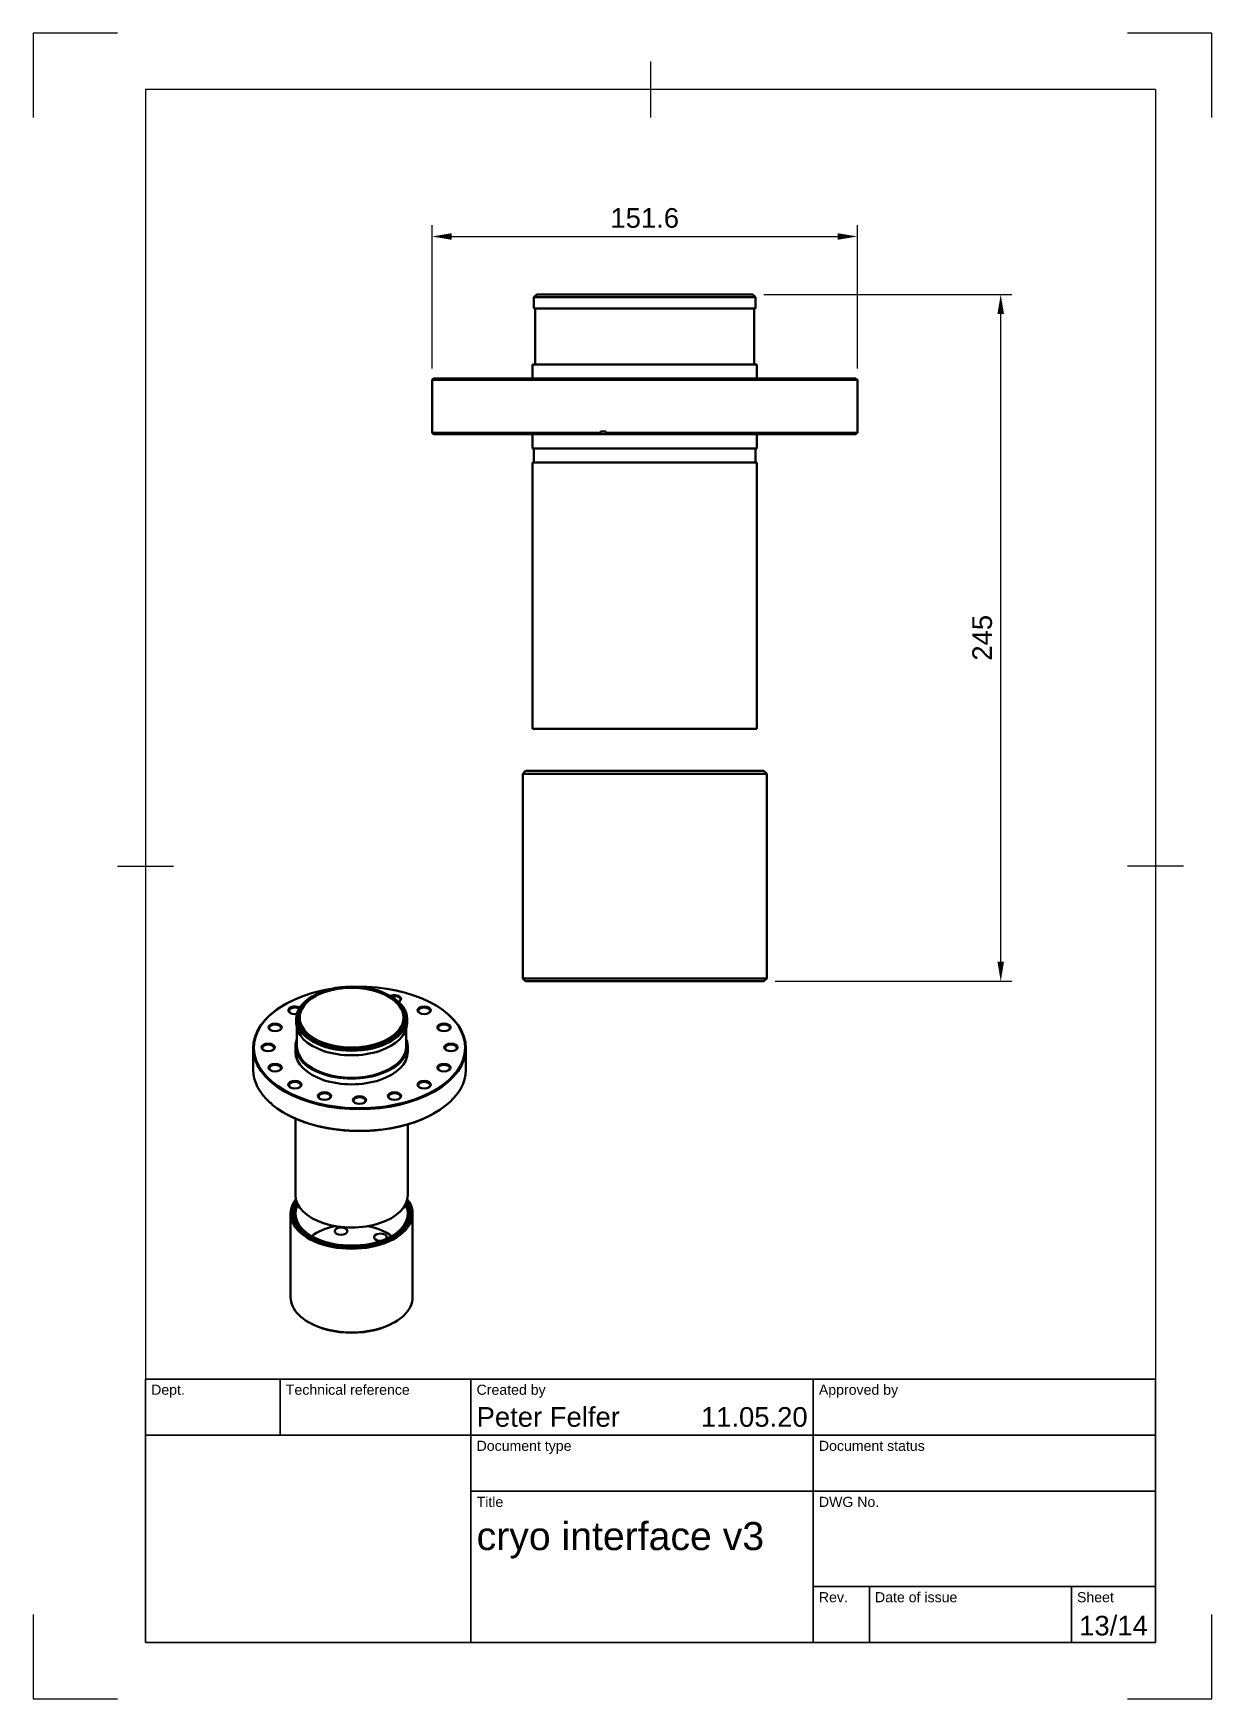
# Model space of a CAD drawing. Header units: millimetres. Extents: x 0 to 210, y 0 to 297.
import ezdxf
from ezdxf.enums import TextEntityAlignment as Align

# ---------------------------------------------------------------- set-up
doc = ezdxf.new("R2010")
doc.units = ezdxf.units.MM
doc.header["$LTSCALE"] = 0.75
for name, color, linetype, lineweight in [('Border', 7, 'Continuous', 25), ('FD_Dimensions', 7, 'Continuous', 25), ('TitleBlock', 7, 'Continuous', 35), ('Visible', 7, 'Continuous', 50)]:
    doc.layers.add(name, color=color, linetype=linetype, lineweight=lineweight)
doc.styles.add('FusionTitle', font='')
doc.styles.get("Standard").update_dxf_attribs({"font": 'arial.ttf'})
doc.styles.get('FusionTitle').set_extended_font_data('Arial Unicode MS')
doc.dimstyles.new('Dim-ISO-25', dxfattribs={"dimtxt": 3.5, "dimasz": 3.5, "dimexe": 2, "dimexo": 2, "dimgap": 1.5, "dimtad": 1, "dimzin": 12, "dimdsep": 46, "dimtxsty": 'Standard', "dimcen": 0, "dimazin": 3, "dimtp": 0.1, "dimtm": 0.1, "dimtfac": 0.714, "dimtmove": 0, "dimatfit": 3, "dimfxl": 1, "dimtzin": 12, "dimarcsym": 0})

# ---------------------------------------------------------------- blocks, each defined once
blk = doc.blocks.new('ISO_A4(P)_SHEET')
at = {"layer": 'Border'}
for p, q in [((15, 297), (0, 297)), ((0, 297), (0, 282)), ((210, 297), (195, 297)), ((210, 282), (210, 297)), ((110, 292), (110, 282)), ((200, 287), (20, 287)), ((20, 287), (20, 10)), ((200, 287), (200, 10)), ((15, 148.5), (25, 148.5)), ((205, 148.5), (195, 148.5)), ((0, 15), (0, 0)), ((210, 0), (210, 15)), ((20, 10), (200, 10)), ((0, 0), (15, 0)), ((195, 0), (210, 0))]:
    blk.add_line(p, q, dxfattribs=at)
blk = doc.blocks.new('ISO_TITLEBLOCK')
at = {"layer": 'TitleBlock'}
for p, q in [((0, 47), (-180, 47)), ((-180, 47), (-180, 0)), ((-156, 37), (-156, 47)), ((-122, 0), (-122, 47)), ((-61, 0), (-61, 47)), ((0, 0), (0, 47)), ((-180, 37), (0, 37)), ((-122, 27), (0, 27)), ((-61, 10), (0, 10)), ((-51, 0), (-51, 10)), ((-15, 0), (-15, 10)), ((-180, 0), (0, 0))]:
    blk.add_line(p, q, dxfattribs=at)
at = {"layer": 'TitleBlock', "style": 'FusionTitle'}
for s, p in [('Dept.', (-179, 46)), ('Technical reference', (-155, 46)), ('Created by', (-121, 46)), ('Approved by', (-60, 46)), ('Document type', (-121, 36)), ('Document status', (-60, 36)), ('Title', (-121, 26)), ('DWG No.', (-60, 26)), ('Rev.', (-60, 9)), ('Date of issue', (-50, 9)), ('Sheet', (-14, 9))]:
    blk.add_text(s, height=1.8, dxfattribs=at).set_placement(p, align=Align.TOP_LEFT)
for tag, p, height in [('DEPT', (-179, 38.5), 3.5), ('TECHNICAL_REFERENCE', (-155, 38.5), 3.5), ('CREATED_BY', (-121, 38.5), 3.5), ('APPROVED_BY', (-60, 38.5), 3.5), ('DOCUMENT_TYPE', (-121, 28.5), 3.5), ('DOCUMENT_STATUS', (-60, 28.5), 3.5), ('TITLE_1', (-121, 16.5), 5), ('TITLE_2', (-121, 9), 5), ('TITLE_3', (-121, 1.5), 5), ('DATE_OF_ISSUE', (-50, 1.5), 3.5)]:
    blk.add_attdef(tag, p, '', height=height, dxfattribs=at)
for tag, p in [('CREATED_DATE', (-62, 38.5)), ('APPROVED_DATE', (-1, 38.5))]:
    blk.add_attdef(tag, text='', height=3.5, dxfattribs=at).set_placement(p, align=Align.RIGHT)
for tag, height, p in [('DRAWING_NUMBER', 5, (-30.5, 16.6)), ('REV', 3.5, (-56, 3.1)), ('SHEET', 3.5, (-7.5, 3.1))]:
    blk.add_attdef(tag, text='', height=height, dxfattribs=at).set_placement(p, align=Align.MIDDLE)
blk = doc.blocks.new('*D7')
at = {"layer": 'Defpoints', "color": 0, "transparency": 16777216}
for p in [(128.21156, 250.449072), (172.405441, 250.449072), (130.21156, 127.949072)]:
    blk.add_point(p, dxfattribs=at)
at = {"layer": 'FD_Dimensions', "lineweight": -2, "transparency": 16777216}
for p, q in [((130.21156, 250.449072), (174.405441, 250.449072)), ((172.405441, 131.449072), (172.405441, 246.949072)), ((132.21156, 127.949072), (174.405441, 127.949072))]:
    blk.add_line(p, q, dxfattribs=at)
at = {"layer": 'FD_Dimensions', "transparency": 16777216}
for points in [[(171.822108, 246.949072), (172.988775, 246.949072), (172.405441, 250.449072)], [(171.822108, 131.449072), (172.988775, 131.449072), (172.405441, 127.949072)]]:
    blk.add_solid(points, dxfattribs=at)
at = {"layer": 'FD_Dimensions', "color": 0, "transparency": 16777216, "insert": (169.118436, 189.199072), "char_height": 3.5, "attachment_point": 5, "rotation": 90}
blk.add_mtext('245', dxfattribs=at)
blk = doc.blocks.new('*D8')
at = {"layer": 'Defpoints', "color": 0, "transparency": 16777216}
for p in [(146.86156, 260.764158), (71.06156, 235.199072), (146.86156, 235.199072)]:
    blk.add_point(p, dxfattribs=at)
at = {"layer": 'FD_Dimensions', "lineweight": -2, "transparency": 16777216}
for p, q in [((71.06156, 237.199072), (71.06156, 262.764158)), ((146.86156, 237.199072), (146.86156, 262.764158)), ((74.56156, 260.764158), (143.36156, 260.764158))]:
    blk.add_line(p, q, dxfattribs=at)
at = {"layer": 'FD_Dimensions', "transparency": 16777216}
for points in [[(74.56156, 261.347491), (74.56156, 260.180825), (71.06156, 260.764158)], [(143.36156, 261.347491), (143.36156, 260.180825), (146.86156, 260.764158)]]:
    blk.add_solid(points, dxfattribs=at)
at = {"layer": 'FD_Dimensions', "color": 0, "transparency": 16777216, "insert": (108.96156, 264.051164), "char_height": 3.5, "attachment_point": 5}
blk.add_mtext('151.6', dxfattribs=at)

msp = doc.modelspace()

# ---------------------------------------------------------------- linework, layer by layer
at = {"layer": 'Visible'}
for p, q in [((89.71156, 250.449072), (89.21156, 249.949072)), ((128.71156, 249.949072), (89.21156, 249.949072)), ((89.21156, 249.949072), (89.21156, 247.949072)), ((89.71156, 250.449072), (128.21156, 250.449072)), ((128.21156, 250.449072), (128.71156, 249.949072)), ((128.71156, 249.949072), (128.71156, 247.949072)), ((89.21156, 247.949072), (128.71156, 247.949072)), ((89.46156, 247.949072), (89.46156, 237.949072)), ((128.46156, 247.949072), (128.46156, 237.949072)), ((88.96156, 237.949072), (128.96156, 237.949072)), ((88.96156, 237.949072), (88.96156, 235.449072)), ((128.96156, 237.949072), (128.96156, 235.449072)), ((71.31156, 235.449072), (71.06156, 235.199072)), ((71.06156, 235.199072), (146.86156, 235.199072)), ((71.06156, 235.199072), (71.06156, 225.749072)), ((146.61156, 235.449072), (71.31156, 235.449072)), ((146.61156, 235.449072), (146.86156, 235.199072)), ((146.86156, 235.199072), (146.86156, 225.749072)), ((101.077888, 225.749072), (71.06156, 225.749072)), ((71.31156, 225.499072), (71.06156, 225.749072)), ((101.077888, 225.999072), (101.077888, 225.749072)), ((102.058673, 225.999072), (101.077888, 225.999072)), ((101.077888, 225.749072), (101.126665, 225.499072)), ((102.058673, 225.999072), (102.058673, 225.749072)), ((146.86156, 225.749072), (102.058673, 225.749072)), ((102.058673, 225.749072), (102.10745, 225.499072)), ((146.61156, 225.499072), (146.86156, 225.749072)), ((71.31156, 225.499072), (101.126665, 225.499072)), ((88.96156, 225.499072), (88.96156, 222.949072)), ((88.96156, 222.949072), (128.96156, 222.949072)), ((89.21156, 222.949072), (89.21156, 220.449072)), ((101.126665, 225.499072), (102.10745, 225.499072)), ((102.10745, 225.499072), (146.61156, 225.499072)), ((128.71156, 222.949072), (128.71156, 220.449072)), ((128.96156, 225.499072), (128.96156, 222.949072)), ((88.96156, 220.449072), (128.96156, 220.449072)), ((88.96156, 220.449072), (88.96156, 172.949072)), ((128.96156, 220.449072), (128.96156, 172.949072)), ((88.96156, 172.949072), (128.96156, 172.949072)), ((87.71156, 165.449072), (87.21156, 164.949072)), ((130.71156, 164.949072), (87.21156, 164.949072)), ((87.21156, 164.949072), (87.21156, 128.449072)), ((87.71156, 165.449072), (130.21156, 165.449072)), ((130.21156, 165.449072), (130.71156, 164.949072)), ((130.71156, 164.949072), (130.71156, 128.449072)), ((87.21156, 128.449072), (130.71156, 128.449072)), ((87.71156, 127.949072), (87.21156, 128.449072)), ((130.21156, 127.949072), (87.71156, 127.949072)), ((130.21156, 127.949072), (130.71156, 128.449072))]:
    msp.add_line(p, q, dxfattribs=at)
at = {"layer": 'Visible', "extrusion": (-0.707107, -0.407196, 0.578093)}
for p, q in [((49.888881, 125.357397), (49.711425, 125.254417)), ((63.553026, 125.357397), (63.730482, 125.254417)), ((44.772698, 123.771926), (44.68397, 123.720435)), ((71.497635, 123.771926), (71.586364, 123.720435)), ((46.845953, 121.24888), (46.845953, 120.431333)), ((46.970953, 119.529392), (46.970953, 116.343597)), ((66.470953, 119.529392), (66.470953, 116.343597)), ((66.595953, 121.24888), (66.595953, 120.431333)), ((39.185167, 116.033862), (39.185167, 112.170951)), ((46.720953, 116.343597), (46.720953, 115.321663)), ((66.720953, 116.343597), (66.720953, 115.321663)), ((77.085167, 116.033862), (77.085167, 112.170951)), ((42.241296, 106.330671), (42.241296, 106.228478)), ((42.241296, 106.228478), (42.345239, 106.166279)), ((42.345239, 106.166279), (42.403923, 106.188859)), ((42.519081, 106.091265), (42.519081, 105.989072)), ((44.772698, 104.432887), (44.68397, 104.484377)), ((71.497635, 104.432887), (71.586364, 104.484377)), ((46.720953, 103.448196), (46.720953, 89.773316)), ((66.720953, 102.421314), (66.720953, 89.773316)), ((45.845953, 86.503127), (45.845953, 71.582892)), ((67.595953, 86.503127), (67.595953, 71.582892)), ((49.179055, 67.068751), (49.001599, 67.171732)), ((64.262851, 67.068751), (64.440308, 67.171732))]:
    msp.add_line(p, q, dxfattribs=at)
at = {"layer": 'Visible'}
for centre, major_axis, start_param, end_param in [((58.135167, 116.136055), (-18.825, 0), -1.2948835113, 4.7404367651), ((56.720953, 121.24888), (9.875, 0), 2.3600470363, 7.0647309245), ((64.368123, 124.699249), (-1.05, 0), 2.4183766907, 5.277135197), ((46.618165, 122.666062), (-1.05, 0), 3.907465052, 7.00640127), ((69.652169, 122.666062), (-1.05, 0), 2.4183766907, 7.00640127), ((43.087479, 119.623182), (1.05, 0), -0.7232159629, 3.8648086165), ((73.182855, 119.623182), (-1.05, 0), 2.4183766907, 7.00640127), ((41.847667, 116.033862), (-1.05, 0), 2.4183766907, 7.00640127), ((74.422667, 116.033862), (-1.05, 0), 2.4183766907, 7.00640127), ((43.087479, 112.444541), (-1.05, 0), 2.4183766907, 7.00640127), ((73.182855, 112.444541), (-1.05, 0), 2.4183766907, 7.00640127), ((58.135167, 112.170951), (18.95, 0), 3.1415926536, 3.7174482813), ((58.135167, 112.170951), (18.95, 0), 3.743834271, 6.2831853072), ((46.618165, 109.401661), (1.05, 0), -0.7232159629, 3.8648086165), ((69.652169, 109.401661), (-1.05, 0), 2.4183766907, 7.00640127), ((51.90221, 107.368474), (-1.05, 0), 2.4183766907, 7.00640127), ((58.135167, 106.654514), (1.05, 0), -0.7232159629, 3.8648086165), ((64.368123, 107.368474), (-1.05, 0), 2.4183766907, 7.00640127), ((58.135167, 112.273145), (-18.95, 0), 0.5758556277, 0.6022416174), ((56.720953, 86.503127), (-10.875, 0), -0.4213326179, 3.5629252715), ((56.720953, 86.707514), (10.25, 0), 2.8305138271, 6.5942641337), ((56.720953, 79.34959), (-9, 0), -1.2447052476, -0.6500457248), ((56.720953, 79.34959), (9, 0), 0.6500457247, 1.2447052476), ((56.720953, 71.378506), (10.625, 0), 3.9231382709, 5.5016396899)]:
    msp.add_ellipse(centre, major_axis=major_axis, ratio=0.575861701, start_param=start_param, end_param=end_param, dxfattribs=at)
at = {"layer": 'Visible', "extrusion": (3e-16, 1e-16, -1)}
for centre, major_axis, start_param, end_param in [((56.720953, 121.453267), (-9.625, 0), 1.5707963268, 7.853981634), ((43.087479, 119.725376), (-1.175, 0), 1.5707963268, 7.853981634), ((56.720953, 89.773316), (-10, 0), 3.1415926536, 6.2831853072), ((56.720953, 86.503127), (-10, 0), -0.7690263669, 0.287899395), ((56.720953, 86.503127), (-10, 0), 2.8536932586, 3.9106190205)]:
    msp.add_ellipse(centre, major_axis=major_axis, ratio=0.575861701, start_param=start_param, end_param=end_param, dxfattribs=at)
at = {"layer": 'Visible', "extrusion": (3e-16, -1e-16, -1)}
for centre, major_axis, start_param, end_param in [((56.720953, 121.453267), (-9.25, 0), 1.5707963268, 7.853981634), ((46.618165, 122.768255), (-1.175, 0), 4.4146335042, 8.6626444319), ((69.652169, 122.768255), (-1.175, 0), 1.5707963268, 7.853981634), ((73.182855, 119.725376), (-1.175, 0), 1.5707963268, 7.853981634), ((46.618165, 109.503855), (-1.175, 0), 1.5707963268, 7.853981634), ((69.652169, 109.503855), (-1.175, 0), 1.5707963268, 7.853981634)]:
    msp.add_ellipse(centre, major_axis=major_axis, ratio=0.575861701, start_param=start_param, end_param=end_param, dxfattribs=at)
at = {"layer": 'Visible', "extrusion": (2e-16, 1e-16, -1)}
for centre, major_axis, start_param, end_param in [((64.368123, 124.801442), (1.175, 0), 4.0172925496, 7.1925806852), ((74.422667, 116.136055), (1.175, 0), -1.5707963268, 4.7123889804), ((43.087479, 112.546734), (1.175, 0), -1.5707963268, 4.7123889804), ((64.368123, 107.470668), (-1.175, 0), 1.5707963268, 7.853981634), ((56.720953, 71.582892), (-10.875, 0), 3.1415926536, 6.2831853072)]:
    msp.add_ellipse(centre, major_axis=major_axis, ratio=0.575861701, start_param=start_param, end_param=end_param, dxfattribs=at)
at = {"layer": 'Visible', "extrusion": (3e-16, 2e-16, -1)}
msp.add_ellipse((58.135167, 116.033862), major_axis=(-18.95, 0), ratio=0.575861701, start_param=2.3600470363, end_param=7.0647309245, dxfattribs=at)
at = {"layer": 'Visible', "extrusion": (2e-16, -2e-16, -1)}
for centre, major_axis, start_param, end_param in [((56.720953, 120.431333), (-9.875, 0), 3.1415926536, 6.2831853072), ((41.847667, 116.136055), (-1.175, 0), 1.5707963268, 7.853981634)]:
    msp.add_ellipse(centre, major_axis=major_axis, ratio=0.575861701, start_param=start_param, end_param=end_param, dxfattribs=at)
at = {"layer": 'Visible', "extrusion": (3e-16, 0, -1)}
for centre, major_axis, start_param, end_param in [((56.720953, 116.343597), (-10, 0), 2.9175173683, 6.5072605925), ((51.90221, 107.470668), (-1.175, 0), 1.5707963268, 7.853981634)]:
    msp.add_ellipse(centre, major_axis=major_axis, ratio=0.575861701, start_param=start_param, end_param=end_param, dxfattribs=at)
at = {"layer": 'Visible', "extrusion": (2e-16, -1e-16, -1)}
msp.add_ellipse((56.720953, 116.343597), major_axis=(-9.75, 0), ratio=0.575861701, start_param=3.1415926536, end_param=6.2831853072, dxfattribs=at)
at = {"layer": 'Visible', "extrusion": (2e-16, 2e-16, -1)}
for centre, major_axis, start_param, end_param in [((56.720953, 115.321663), (-10, 0), 3.1415926536, 6.2831853072), ((58.135167, 112.068758), (-18.825, 0), 3.9231382709, 5.5016396899), ((61.847477, 82.301759), (1.125, 0), 1.3930766961, 6.8509897271)]:
    msp.add_ellipse(centre, major_axis=major_axis, ratio=0.575861701, start_param=start_param, end_param=end_param, dxfattribs=at)
at = {"layer": 'Visible', "extrusion": (3e-16, -2e-16, -1)}
msp.add_ellipse((73.182855, 112.546734), major_axis=(-1.175, 0), ratio=0.575861701, start_param=1.5707963268, end_param=7.853981634, dxfattribs=at)
at = {"layer": 'Visible', "extrusion": (2e-16, 0, -1)}
for centre, major_axis, start_param, end_param in [((58.135167, 106.756707), (-1.175, 0), 1.5707963268, 7.853981634), ((56.720953, 86.707514), (-10.625, 0), 2.7685209551, 6.6562570057), ((54.844515, 83.382328), (1.125, 0), -1.5707963268, 4.7123889804)]:
    msp.add_ellipse(centre, major_axis=major_axis, ratio=0.575861701, start_param=start_param, end_param=end_param, dxfattribs=at)

# ---------------------------------------------------------------- block references
at = {"layer": 'Border'}
msp.add_blockref('ISO_A4(P)_SHEET', (0, 0), dxfattribs=at)
at = {"layer": 'TitleBlock'}
msp.add_blockref('ISO_TITLEBLOCK', (200, 10), dxfattribs=at).add_auto_attribs({'CREATED_DATE': '11.05.20', 'SHEET': '13/14', 'TITLE_1': 'cryo interface v3', 'CREATED_BY': 'Peter Felfer'})

# ---------------------------------------------------------------- dimensions: what is measured, and where the dimension line sits
at = {"layer": 'FD_Dimensions'}
dim = msp.add_linear_dim(base=(146.86156, 260.764158), p1=(71.06156, 235.199072), p2=(146.86156, 235.199072), dimstyle='Dim-ISO-25', override={"dimlfac": 2, "dimclrd": 256, "dimclre": 256}, dxfattribs=at)
dim.commit()
dim.dimension.update_dxf_attribs({"geometry": '*D8', "text_midpoint": (108.96156, 264.051164)})
dim = msp.add_linear_dim(base=(172.405441, 250.449072), p1=(130.21156, 127.949072), p2=(128.21156, 250.449072), angle=270, dimstyle='Dim-ISO-25', override={"dimlfac": 2, "dimclrd": 256, "dimclre": 256}, dxfattribs=at)
dim.commit()
dim.dimension.update_dxf_attribs({"geometry": '*D7', "text_midpoint": (169.118436, 189.199072)})

doc.saveas('drawing.dxf')
